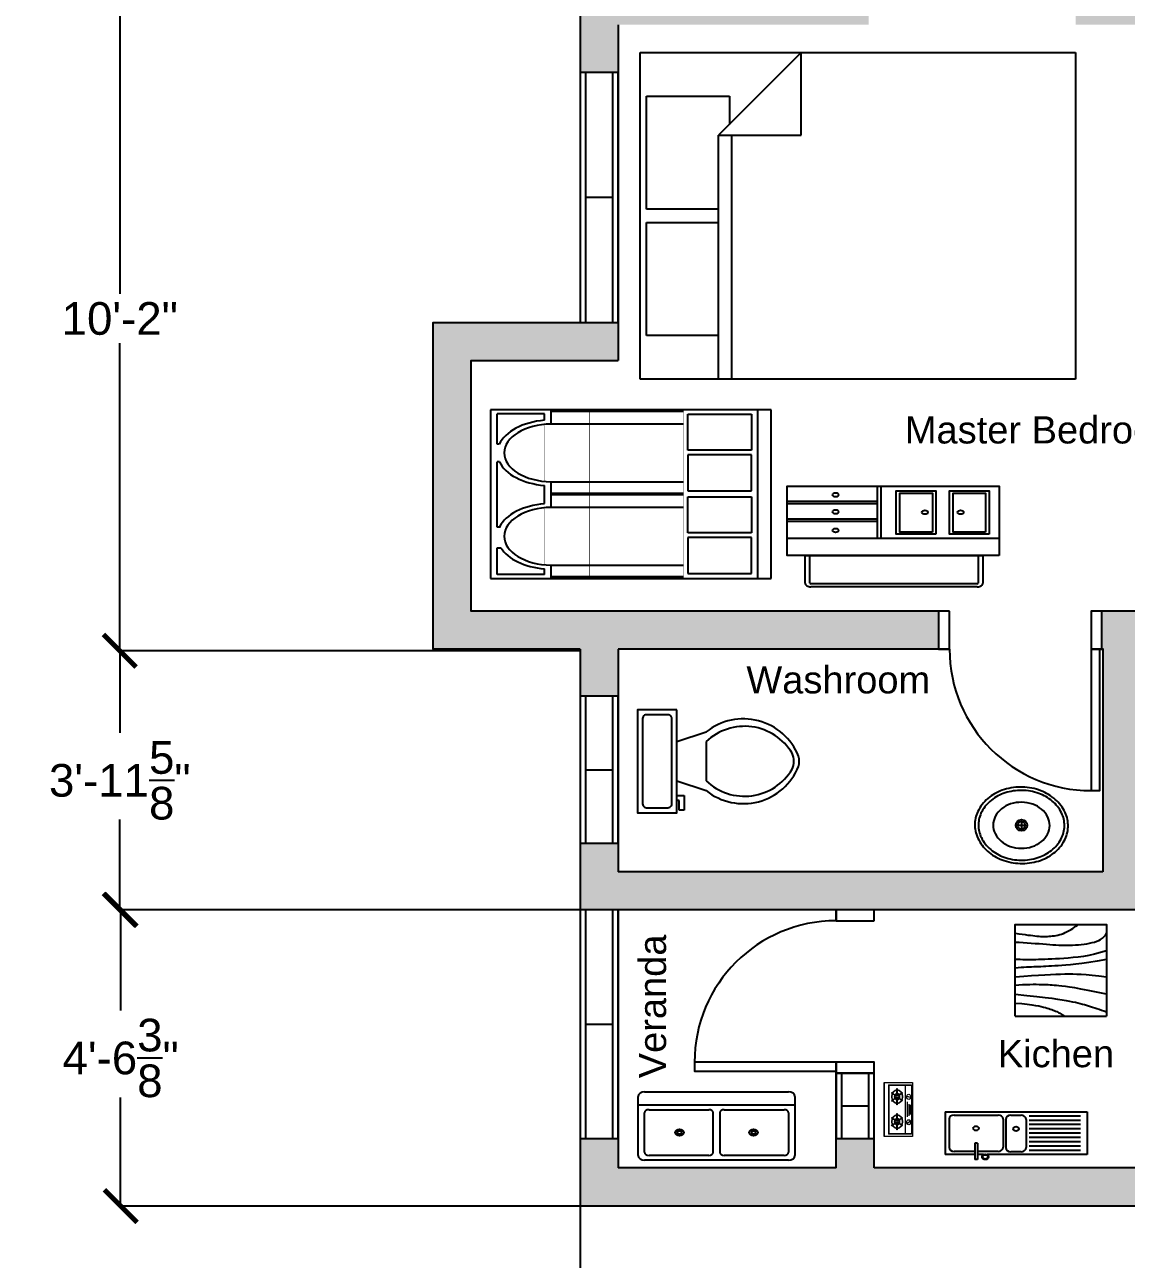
# Model space of a CAD drawing. Header units: inches. Extents: x -468 to 408, y -566 to 68.
# Drawn here: x -468.2 to -265.9, y -331.3 to -104.5 of the extents above; entities that cross this region are included whole.
import ezdxf

# ---------------------------------------------------------------- set-up
doc = ezdxf.new("R2010")
doc.units = ezdxf.units.IN
doc.header["$MEASUREMENT"] = 0
for name, color, linetype in [('Dimension', 34, 'Continuous'), ('Door Big', 3, 'Continuous'), ('Door Small', 3, 'Continuous'), ('Objects', 151, 'Continuous'), ('Offset', 20, 'Continuous'), ('Windows', 50, 'Continuous'), ('Writing', 95, 'Continuous')]:
    doc.layers.add(name, color=color, linetype=linetype)
doc.styles.get("Standard").update_dxf_attribs({"font": 'arial.ttf'})
doc.dimstyles.get("Standard").update_dxf_attribs({"dimtxt": 6, "dimasz": 6, "dimexe": 0.18, "dimexo": 0.0625, "dimgap": 0.09, "dimtad": 0, "dimtih": 1, "dimtoh": 1, "dimdec": 4, "dimzin": 0, "dimdsep": 46, "dimlunit": 4, "dimtxsty": 'Standard', "dimblk": 'ARCHTICK', "dimcen": 0.09, "dimclrd": 256, "dimclre": 256, "dimclrt": 256, "dimadec": 0, "dimazin": 0, "dimtfac": 1, "dimtdec": 4, "dimtofl": 0, "dimtmove": 0, "dimatfit": 3, "dimfxl": 1, "dimtfill": 1, "dimtolj": 1, "dimtzin": 0, "dimarcsym": 0})

# ---------------------------------------------------------------- blocks, each defined once
blk = doc.blocks.new('Bed - Queen')
at = {"linetype": 'Continuous'}
for p, q in [((0, -80.00003), (0, 0)), ((0, 0), (59.99999, 0)), ((59.99999, 0), (59.99999, -80.00003)), ((7.99999, -1.2), (28.79998, -1.2)), ((7.99999, -14.4), (7.99999, -1.2)), ((28.79998, -1.2), (28.79998, -14.4)), ((31.19999, -1.2), (51.99999, -1.2)), ((31.19999, -14.4), (31.19999, -1.2)), ((51.99999, -1.2), (51.99999, -16.4)), ((0, -14.4), (44.8, -14.4)), ((59.99999, -29.6), (44.8, -14.4)), ((44.8, -14.4), (44.8, -29.6)), ((44.8, -16.8), (0, -16.8)), ((51.99999, -16.4), (46.79936, -16.4)), ((44.8, -29.6), (59.99999, -29.6)), ((59.99999, -80.00003), (0, -80.00003))]:
    blk.add_line(p, q, dxfattribs=at)
blk = doc.blocks.new('Toilet - top')
for p, q in [((9.5, -6), (9.5, -2)), ((-10, -8.5), (-8, -8.5)), ((-10, -9.5), (-10, -8.5)), ((-7, -9.5), (-10, -9.5)), ((-8, -8.5), (-8, -8)), ((-7, -8), (-7, -9.5)), ((-4, -8), (-6, -14)), ((4, -8), (6, -14)), ((4, -14), (-4, -14))]:
    blk.add_line(p, q)
blk.add_lwpolyline([(10.5, -8), (10.5, 0), (-10.5, 0), (-10.5, -8)], close=True)
for points in [[(-9.5, -2), (-9.5, -6)], [(8.5, -1), (-8.5, -1)], [(-8.5, -7), (8.5, -7)]]:
    blk.add_lwpolyline(points)
for centre, radius, start, end in [((-8.62, -1.88), 0.884, 81.8699, 188.1301), ((8.62, -1.88), 0.884, 351.8699, 98.1301), ((-8.62, -6.12), 0.884, 171.8699, 278.1301), ((8.62, -6.12), 0.884, 261.8699, 8.1301), ((3.52, -21.58), 12.17, 141.4691, 247.9714), ((4.2, -21.82), 11.33, 136.3677, 238.9468), ((-3.52, -21.58), 12.17, 292.0284, 38.5307), ((-4.2, -21.82), 11.33, 301.053, 43.6321), ((0, -27.88), 4, 245.7318, 294.2682), ((0, -29), 4, 254.8605, 285.1395)]:
    blk.add_arc(centre, radius, start, end)
blk = doc.blocks.new('Sink - Oval top')
for p, q in [((-1, 0), (1, 0)), ((0, 1), (0, -1))]:
    blk.add_line(p, q)
at = {"linetype": 'Continuous'}
for points in [[(-12.23, 0.39, 0.117634), (-11.46, -3.36, 0.104469), (-8.88, -6.8, 0.090016), (-5.08, -9.07, 0.08192), (-0.32, -10.02, 0.08192), (4.49, -9.38, 0.090016), (8.42, -7.36, 0.104469), (11.22, -4.09, 0.117634), (12.23, -0.39, 0.117634), (11.46, 3.36, 0.104469), (8.88, 6.8, 0.090016), (5.08, 9.07, 0.08192), (0.32, 10.02, 0.08192), (-4.49, 9.38, 0.090016), (-8.42, 7.36, 0.104469), (-11.22, 4.09, 0.117634)], [(-11.29, 0.16, 0.118622), (-10.52, -3.25, 0.104678), (-8.07, -6.36, 0.089562), (-4.54, -8.37, 0.081185), (-0.13, -9.15, 0.081185), (4.3, -8.49, 0.089562), (7.89, -6.58, 0.104678), (10.42, -3.55, 0.118622), (11.29, -0.16, 0.118622), (10.52, 3.25, 0.104678), (8.07, 6.36, 0.089562), (4.54, 8.37, 0.081185), (0.13, 9.15, 0.081185), (-4.3, 8.49, 0.089562), (-7.89, 6.58, 0.104678), (-10.42, 3.55, 0.118622)], [(-7.42, 0.08, 0.118283), (-6.91, -2.17, 0.104607), (-5.29, -4.21, 0.089718), (-2.97, -5.53, 0.081436), (-0.07, -6.04, 0.081436), (2.84, -5.59, 0.089718), (5.2, -4.33, 0.104607), (6.86, -2.32, 0.118283), (7.42, -0.08, 0.118283), (6.91, 2.17, 0.104607), (5.29, 4.21, 0.089718), (2.97, 5.53, 0.081436), (0.07, 6.04, 0.081436), (-2.84, 5.59, 0.089718), (-5.2, 4.33, 0.104607), (-6.86, 2.32, 0.118283)]]:
    blk.add_lwpolyline(points, format="xyb", close=True, dxfattribs=at)
for radius in [1.5, 1]:
    blk.add_circle((0, 0), radius)
blk = doc.blocks.new('Sink-double - 36 in top')
for p, q in [((-18, -4), (18, -4)), ((-0.75, -18.5), (-0.75, -6.5)), ((0.75, -6.5), (0.75, -18.5))]:
    blk.add_line(p, q)
for points in [[(-16.5, 0), (16.5, 0)], [(-18, -19.5), (-18, -1.5)], [(18, -1.5), (18, -19.5)], [(-15.5, -5.5), (-1.75, -5.5)], [(1.75, -5.5), (15.5, -5.5)], [(-16.5, -18.5), (-16.5, -6.5)], [(16.5, -6.5), (16.5, -18.5)], [(-1.75, -19.5), (-15.5, -19.5)], [(15.5, -19.5), (1.75, -19.5)], [(16.5, -21), (-16.5, -21)]]:
    blk.add_lwpolyline(points)
for centre, radius in [((-8.5, -12.5), 1), ((-8.5, -12.5), 0.5), ((8.5, -12.5), 1), ((8.5, -12.5), 0.5)]:
    blk.add_circle(centre, radius)
for centre, radius, start, end in [((-16.5, -1.5), 1.5, 90, 180), ((16.5, -1.5), 1.5, 0, 90), ((-15.5, -6.5), 1, 90, 180), ((-1.75, -6.5), 1, 0, 90), ((1.75, -6.5), 1, 90, 180), ((15.5, -6.5), 1, 0, 90), ((-16.5, -19.5), 1.5, 180, 270), ((-15.5, -18.5), 1, 180, 270), ((-1.75, -18.5), 1, 270, 0), ((1.75, -18.5), 1, 180, 270), ((15.5, -18.5), 1, 270, 0), ((16.5, -19.5), 1.5, 270, 0)]:
    blk.add_arc(centre, radius, start, end)
blk = doc.blocks.new('A$C19D019F7')
for p, q in [((2630, 2617), (5, 2617)), ((5, 2617), (5, 0)), ((68, 2555), (482, 2555)), ((68, 2115), (68, 2555)), ((482, 2555), (482, 2521)), ((810, 2558), (810, 2525)), ((810, 2555), (1820, 2555)), ((1820, 2534), (1820, 2555)), ((2096, 2555), (2568, 2555)), ((2096, 2536), (2096, 2555)), ((2568, 2115), (2568, 2555)), ((2630, 0), (2630, 2617)), ((68, 2115), (157, 2115)), ((1170, 2115), (1454, 2115)), ((2467, 2115), (2568, 2115)), ((5, 2052), (214, 2052)), ((30, 817), (30, 2052)), ((214, 2052), (214, 817)), ((1112, 2052), (1511, 2052)), ((1112, 2052), (1511, 2052)), ((1113, 2052), (1113, 817)), ((1305, 817), (1305, 2052)), ((1330, 817), (1330, 2052)), ((1511, 2052), (1511, 817)), ((2409, 2052), (2630, 2052)), ((2409, 2052), (2630, 2052)), ((2410, 2052), (2410, 817)), ((2605, 817), (2605, 2052)), ((82, 776), (82, 184)), ((644, 776), (82, 776)), ((644, 184), (644, 776)), ((715, 184), (715, 776)), ((715, 776), (1277, 776)), ((1277, 776), (1277, 184)), ((1369, 776), (1369, 184)), ((1931, 776), (1369, 776)), ((1931, 184), (1931, 776)), ((2002, 184), (2002, 776)), ((2002, 776), (2564, 776)), ((2564, 776), (2564, 184)), ((0, 123), (2630, 123)), ((82, 184), (644, 184)), ((1277, 184), (715, 184)), ((1369, 184), (1931, 184)), ((2564, 184), (2002, 184)), ((5, 0), (2630, 0))]:
    blk.add_line(p, q)
at = {"linetype": 'ByBlock'}
for p, q in [((5, 969), (5, 919)), ((214, 969), (214, 919)), ((214, 969), (214, 919)), ((1113, 969), (1113, 919)), ((1113, 969), (1113, 919)), ((1511, 969), (1511, 919)), ((1511, 969), (1511, 919)), ((2410, 969), (2410, 919)), ((2410, 969), (2410, 919)), ((2630, 969), (2630, 919))]:
    blk.add_line(p, q, dxfattribs=at)
at = {"const_width": 5}
for points in [[(220, 2114), (1107, 2114)], [(1517, 2114), (2404, 2114)], [(30, 1695), (1305, 1695)], [(1330, 1695), (2605, 1695)], [(10, 817), (1305, 817)], [(1305, 817), (2630, 817)]]:
    blk.add_lwpolyline(points, dxfattribs=at)
for centre, radius, start, end in [((1960, 2042), 512, 8.1683, 74.6095), ((663, 2042), 512, 110.7008, 171.8317), ((663, 2042), 449, 1.3023, 178.6977), ((663, 2042), 512, 8.1683, 73.3857), ((1960, 2042), 512, 105.8843, 171.8317), ((1960, 2042), 449, 1.3023, 178.6977)]:
    blk.add_arc(centre, radius, start, end)
blk = doc.blocks.new('A$C5F013863')
at = {"ltscale": 1000}
for p, q in [((0, 400), (778.1, 400)), ((0, 0), (0, 400)), ((805.2, 400), (852.6, 400)), ((852.6, 293.9), (852.6, 446)), ((852.6, 446), (872.6, 446)), ((872.6, 293.9), (872.6, 446)), ((872.6, 400), (1104.6, 400)), ((1104.6, 0), (1104.6, 400)), ((50, 360), (450, 360)), ((50, 320), (450, 320)), ((473.8, 72.3), (473.8, 332.3)), ((513.8, 372.3), (592.2, 372.3)), ((632.2, 72.3), (632.2, 332.3)), ((652.6, 70), (652.6, 330)), ((692.6, 370), (852.6, 370)), ((852.6, 293.9), (872.6, 293.9)), ((872.6, 370), (1032.6, 370)), ((1072.6, 70), (1072.6, 330)), ((50, 280), (450, 280)), ((50, 240), (450, 240)), ((50, 200), (450, 200)), ((50, 160), (450, 160)), ((50, 120), (450, 120)), ((50, 80), (450, 80)), ((50, 40), (450, 40)), ((592.2, 32.3), (513.8, 32.3)), ((1032.6, 30), (692.6, 30)), ((1104.6, 0), (0, 0))]:
    blk.add_line(p, q, dxfattribs=at)
for centre, radius in [((791.7, 421), 25), ((791.7, 421), 20), ((552.4, 158.7), 21.4), ((863.5, 154.1), 21.4)]:
    blk.add_circle(centre, radius, dxfattribs=at)
for centre, start, end in [((513.8, 332.3), 90, 180), ((592.2, 332.3), 0, 90), ((692.6, 330), 90, 180), ((1032.6, 330), 0, 90), ((513.8, 72.3), 180, 270), ((592.2, 72.3), 270, 0), ((692.6, 70), 180, 270), ((1032.6, 70), 270, 0)]:
    blk.add_arc(centre, 40, start, end, dxfattribs=at)
blk = doc.blocks.new('A$C00194E8D')
at = {"lineweight": 5}
for p, q in [((0, 0), (0, 437)), ((0, 437), (630, 437)), ((0, 434), (630, 434)), ((630, 437), (630, 0)), ((28, 11), (28, 371)), ((602, 371), (28, 371)), ((32, 15), (32, 367)), ((598, 367), (32, 367)), ((122, 320), (127, 322)), ((163, 249), (122, 320)), ((127, 322), (168, 251)), ((176, 252), (217, 323)), ((222, 320), (181, 249)), ((217, 323), (222, 320)), ((413, 320), (417, 322)), ((454, 249), (413, 320)), ((417, 322), (458, 251)), ((467, 252), (508, 323)), ((513, 320), (472, 249)), ((508, 323), (513, 320)), ((598, 367), (598, 15)), ((602, 371), (602, 11)), ((77, 241), (159, 241)), ((77, 235), (77, 241)), ((159, 235), (77, 235)), ((123, 157), (164, 228)), ((128, 155), (123, 157)), ((169, 226), (128, 155)), ((159, 241), (159, 235)), ((168, 251), (163, 249)), ((164, 228), (169, 226)), ((181, 249), (176, 252)), ((177, 226), (182, 229)), ((218, 155), (177, 226)), ((182, 229), (223, 158)), ((186, 242), (268, 242)), ((186, 237), (186, 242)), ((268, 237), (186, 237)), ((223, 158), (218, 155)), ((268, 242), (268, 237)), ((368, 241), (450, 241)), ((368, 235), (368, 241)), ((450, 235), (368, 235)), ((414, 157), (455, 228)), ((419, 155), (414, 157)), ((460, 226), (419, 155)), ((450, 241), (450, 235)), ((458, 251), (454, 249)), ((455, 228), (460, 226)), ((472, 249), (467, 252)), ((468, 226), (473, 229)), ((509, 155), (468, 226)), ((473, 229), (514, 158)), ((477, 242), (558, 242)), ((477, 237), (477, 242)), ((558, 237), (477, 237)), ((514, 158), (509, 155)), ((558, 242), (558, 237)), ((602, 11), (28, 11)), ((598, 113), (32, 113)), ((598, 110), (32, 110)), ((598, 15), (32, 15)), ((149, 81), (153, 83)), ((179, 30), (149, 81)), ((153, 83), (183, 32)), ((183, 32), (179, 30)), ((229, 78), (404, 78)), ((241, 51), (378, 51)), ((257, 31), (370, 31)), ((453, 28), (466, 86)), ((458, 27), (453, 28)), ((470, 85), (458, 27)), ((466, 86), (470, 85)), ((630, 0), (0, 0))]:
    blk.add_line(p, q, dxfattribs=at)
for centre, radius in [((173, 237), 83.2), ((173, 237), 79.3), ((464, 237), 83.2), ((464, 237), 79.3), ((172, 238), 39.7), ((172, 238), 32.2), ((463, 238), 39.7), ((463, 238), 32.2), ((166, 57), 30.1), ((462, 57), 30.1)]:
    blk.add_circle(centre, radius, dxfattribs=at)
blk = doc.blocks.new('Table - Square Woodgrain 42 x 42 in.')
at = {"linetype": 'Continuous'}
blk.add_line((0, -42), (42, -42), dxfattribs=at)
for points in [[(0, -4), (1.704, -4.2172), (3.2358, -4.4188), (4.615, -4.604), (5.8615, -4.7721), (6.9951, -4.9224), (8.0357, -5.0541), (9.0031, -5.1667), (9.9171, -5.2594), (10.7951, -5.3316), (11.6445, -5.3836), (12.4702, -5.4157), (13.277, -5.4283), (14.0698, -5.4217), (14.8535, -5.3964), (15.6331, -5.3526), (16.4133, -5.2908), (17.1986, -5.2103), (17.9913, -5.1062), (18.793, -4.9727), (19.6056, -4.8038), (20.4307, -4.5937), (21.2701, -4.3365), (22.1256, -4.0262), (22.9989, -3.6571), (23.888, -3.2272), (24.7756, -2.7516), (25.6408, -2.2491), (26.4624, -1.7387), (27.2195, -1.2395), (27.891, -0.7703), (28.456, -0.3501), (28.8934, 0.002)], [(0, -42), (0, 0), (42, 0), (42, -42)], [(0, -8), (1.8203, -8.1001), (3.6741, -8.2149), (5.5411, -8.3408), (7.4011, -8.4741), (9.2339, -8.6112), (11.0193, -8.7484), (12.7371, -8.8821), (14.3671, -9.0086), (15.8954, -9.1246), (17.3337, -9.2278), (18.6997, -9.3159), (20.0116, -9.387), (21.2871, -9.4389), (22.5442, -9.4696), (23.8008, -9.477), (25.0749, -9.459), (26.3791, -9.4137), (27.7049, -9.3403), (29.0383, -9.2382), (30.3655, -9.1068), (31.6728, -8.9455), (32.9461, -8.7535), (34.1717, -8.5304), (35.3358, -8.2756), (36.4268, -7.9863), (37.443, -7.6521), (38.3849, -7.2603), (39.253, -6.7986), (40.048, -6.2542), (40.7705, -5.6147), (41.421, -4.8674), (42, -4)], [(42, -12), (39.1784, -12.8621), (36.4519, -13.5654), (33.8246, -14.1294), (31.3004, -14.5731), (28.8832, -14.9161), (26.577, -15.1775), (24.3858, -15.3768), (22.3136, -15.5332), (20.3622, -15.6632), (18.5254, -15.7718), (16.7947, -15.8612), (15.1618, -15.9338), (13.6183, -15.9916), (12.1558, -16.0369), (10.7659, -16.0718), (9.4403, -16.0987), (8.1703, -16.1191), (6.9461, -16.1325), (5.7577, -16.1377), (4.595, -16.1335), (3.4479, -16.1188), (2.3064, -16.0924), (1.1604, -16.0532), (0, -16)], [(42, -16), (37.6529, -16.7365), (33.8802, -17.329), (30.6179, -17.7961), (27.8015, -18.1561), (25.3668, -18.4275), (23.2497, -18.6288), (21.3859, -18.7785), (19.7111, -18.8949), (18.1693, -18.9939), (16.7375, -19.0795), (15.401, -19.1534), (14.1449, -19.217), (12.9544, -19.2717), (11.8148, -19.3191), (10.7113, -19.3606), (9.6291, -19.3976), (8.5534, -19.4323), (7.47, -19.4689), (6.3643, -19.5122), (5.222, -19.5672), (4.0288, -19.6386), (2.7703, -19.7313), (1.4321, -19.8501), (0, -20)], [(0, -24), (3.9243, -23.6805), (7.4766, -23.4138), (10.6891, -23.1954), (13.5943, -23.0205), (16.2247, -22.8847), (18.6125, -22.7832), (20.7903, -22.7116), (22.7903, -22.6651), (24.6563, -22.642), (26.4764, -22.6507), (28.35, -22.7024), (30.3766, -22.8084), (32.6555, -22.98), (35.2861, -23.2283), (38.3678, -23.5645), (42, -24)], [(42, -32), (37.392, -31.017), (33.4585, -30.2231), (30.1291, -29.5949), (27.3334, -29.109), (25.0009, -28.742), (23.0612, -28.4707), (21.4439, -28.2716), (20.0786, -28.1215), (18.8998, -28.0002), (17.8609, -27.9014), (16.9206, -27.8219), (16.0371, -27.7588), (15.1691, -27.709), (14.2748, -27.6693), (13.3128, -27.6368), (12.2415, -27.6083), (11.0295, -27.5824), (9.6867, -27.5643), (8.233, -27.5608), (6.6884, -27.5787), (5.0728, -27.6248), (3.4062, -27.7058), (1.7086, -27.8286), (0, -28)], [(0, -32), (5.4026, -32.5358), (9.9494, -33.019), (13.7424, -33.4553), (16.8834, -33.8505), (19.4743, -34.2106), (21.6171, -34.5413), (23.4136, -34.8486), (24.9657, -35.1382), (26.3614, -35.4156), (27.6332, -35.6841), (28.7995, -35.9467), (29.8788, -36.2064), (30.8897, -36.4661), (31.8507, -36.7288), (32.7802, -36.9973), (33.6968, -37.2747), (34.6175, -37.5635), (35.5531, -37.8651), (36.5128, -38.1805), (37.506, -38.5108), (38.5421, -38.8568), (39.6302, -39.2197), (40.7797, -39.6004), (42, -40)], [(0, -36), (3.0098, -36.2857), (5.5354, -36.5643), (7.6368, -36.8359), (9.374, -37.1009), (10.807, -37.3597), (11.9957, -37.6126), (13.0002, -37.8599), (13.8804, -38.102), (14.6874, -38.3393), (15.4365, -38.5729), (16.1338, -38.8041), (16.7858, -39.0341), (17.3987, -39.264), (17.9787, -39.4952), (18.5322, -39.7288), (19.0655, -39.9662), (19.5832, -40.2081), (20.0842, -40.4544), (20.5657, -40.7046), (21.0249, -40.9581), (21.459, -41.2144), (21.8653, -41.4731), (22.2409, -41.7335), (22.5831, -41.9951)]]:
    blk.add_lwpolyline(points, dxfattribs=at)
blk = doc.blocks.new('A$C05BE7A92')
for p, q in [((327, 1616), (327, 2258)), ((341, 2272), (2927, 2272)), ((2942, 2258), (2942, 1616)), ((15, 1215), (3295, 1215)), ((1835, 1215), (1835, 0)), ((1889, 1215), (1889, 0)), ((1889, 820), (3295, 820)), ((1889, 766), (3295, 766)), ((1889, 412), (3295, 412)), ((1889, 358), (3295, 358))]:
    blk.add_line(p, q)
blk.add_lwpolyline([(341, 2348), (2927, 2348, -0.414214), (3017, 2258), (3017, 1616), (251, 1616), (251, 2258, -0.414214)], format="xyb", close=True)
for points in [[(0, 1616), (3295, 1616), (3295, 0), (0, 0)], [(157, 1120), (771, 1120), (771, 105), (157, 105)], [(211, 1066), (717, 1066), (717, 159), (211, 159)], [(984, 1120), (1599, 1120), (1599, 105), (984, 105)], [(1038, 1066), (1545, 1066), (1545, 159), (1038, 159)]]:
    blk.add_lwpolyline(points, close=True)
for centre in [(2544, 1030), (600, 605), (1155, 605), (2544, 596), (2544, 199)]:
    blk.add_circle(centre, 47.2)
for centre, start, end in [((341, 2258), 90, 180), ((2927, 2258), 0, 90)]:
    blk.add_arc(centre, 14.4, start, end)
blk = doc.blocks.new('_ArchTick')
at = {"color": 0, "linetype": 'ByBlock', "const_width": 0.15}
blk.add_lwpolyline([(-0.5, -0.5), (0.5, 0.5)], dxfattribs=at)
blk = doc.blocks.new('*D282')
at = {"layer": 'Defpoints', "color": 0, "transparency": 16777216}
for p in [(-366.15, -97.54), (-450.7, -219.54), (-366.15, -219.54)]:
    blk.add_point(p, dxfattribs=at)
at = {"layer": 'Dimension', "lineweight": -2, "transparency": 16777216}
for p, q in [((-366.21, -97.54), (-450.88, -97.54)), ((-450.7, -97.54), (-450.7, -155.38)), ((-450.7, -219.54), (-450.7, -161.69)), ((-366.21, -219.54), (-450.88, -219.54))]:
    blk.add_line(p, q, dxfattribs=at)
at = {"layer": 'Dimension', "lineweight": -2, "transparency": 16777216, "xscale": 6, "yscale": 6, "zscale": 6}
for p, rotation in [((-450.7, -97.54), 90), ((-450.7, -219.54), 270)]:
    blk.add_blockref('_ArchTick', p, dxfattribs=dict(at, rotation=rotation))
at = {"layer": 'Dimension', "transparency": 16777216, "insert": (-450.7, -158.54), "char_height": 6, "attachment_point": 5, "bg_fill": 3, "box_fill_scale": 1.25, "bg_fill_color": 256, "bg_fill_true_color": 13158600, "bg_fill_transparency": 0}
blk.add_mtext('\\A1;10\'-2"', dxfattribs=at)
blk = doc.blocks.new('*D284')
at = {"layer": 'Defpoints', "color": 0, "transparency": 16777216}
for p in [(-366.21, -219.54), (-450.7, -267.14), (-366.15, -267.14)]:
    blk.add_point(p, dxfattribs=at)
at = {"layer": 'Dimension', "lineweight": -2, "transparency": 16777216}
for p, q in [((-366.28, -219.54), (-450.88, -219.54)), ((-450.7, -219.54), (-450.7, -236.12)), ((-450.7, -267.14), (-450.7, -250.55)), ((-366.21, -267.14), (-450.88, -267.14))]:
    blk.add_line(p, q, dxfattribs=at)
at = {"layer": 'Dimension', "lineweight": -2, "transparency": 16777216, "xscale": 6, "yscale": 6, "zscale": 6}
for p, rotation in [((-450.7, -219.54), 90), ((-450.7, -267.14), 270)]:
    blk.add_blockref('_ArchTick', p, dxfattribs=dict(at, rotation=rotation))
at = {"layer": 'Dimension', "transparency": 16777216, "insert": (-450.7, -243.34), "char_height": 6, "attachment_point": 5, "bg_fill": 3, "box_fill_scale": 1.25, "bg_fill_color": 256, "bg_fill_true_color": 13158600, "bg_fill_transparency": 0}
blk.add_mtext('\\A1;3\'-11{\\H1.000000x;\\S5/8;}"', dxfattribs=at)
blk = doc.blocks.new('*D285')
at = {"layer": 'Defpoints', "color": 0, "transparency": 16777216}
for p in [(-366.15, -267.14), (-450.54, -321.54), (-366.15, -321.54)]:
    blk.add_point(p, dxfattribs=at)
at = {"layer": 'Dimension', "lineweight": -2, "transparency": 16777216}
for p, q in [((-366.21, -267.14), (-450.72, -267.14)), ((-450.54, -267.14), (-450.54, -287.07)), ((-450.54, -321.54), (-450.54, -301.61)), ((-366.21, -321.54), (-450.72, -321.54))]:
    blk.add_line(p, q, dxfattribs=at)
at = {"layer": 'Dimension', "lineweight": -2, "transparency": 16777216, "xscale": 6, "yscale": 6, "zscale": 6}
for p, rotation in [((-450.54, -267.14), 90), ((-450.54, -321.54), 270)]:
    blk.add_blockref('_ArchTick', p, dxfattribs=dict(at, rotation=rotation))
at = {"layer": 'Dimension', "transparency": 16777216, "insert": (-450.54, -294.34), "char_height": 6, "attachment_point": 5, "bg_fill": 3, "box_fill_scale": 1.25, "bg_fill_color": 256, "bg_fill_true_color": 13158600, "bg_fill_transparency": 0}
blk.add_mtext('\\A1;4\'-6{\\H1.000000x;\\S3/8;}"', dxfattribs=at)
blk = doc.blocks.new('*D286')
at = {"layer": 'Defpoints', "color": 0, "transparency": 16777216}
for p in [(-366.15, -321.54), (-147.79, -321.54), (-147.79, -347.73)]:
    blk.add_point(p, dxfattribs=at)
at = {"layer": 'Dimension', "lineweight": -2, "transparency": 16777216}
for p, q in [((-366.15, -321.6), (-366.15, -347.91)), ((-147.79, -321.6), (-147.79, -347.91)), ((-366.15, -347.73), (-269.26, -347.73)), ((-147.79, -347.73), (-244.68, -347.73))]:
    blk.add_line(p, q, dxfattribs=at)
at = {"layer": 'Dimension', "lineweight": -2, "transparency": 16777216, "xscale": 6, "yscale": 6, "zscale": 6, "rotation": 180}
blk.add_blockref('_ArchTick', (-366.15, -347.73), dxfattribs=at)
at = {"layer": 'Dimension', "lineweight": -2, "transparency": 16777216, "xscale": 6, "yscale": 6, "zscale": 6}
blk.add_blockref('_ArchTick', (-147.79, -347.73), dxfattribs=at)
at = {"layer": 'Dimension', "transparency": 16777216, "insert": (-256.97, -347.73), "char_height": 6, "attachment_point": 5, "bg_fill": 3, "box_fill_scale": 1.25, "bg_fill_color": 256, "bg_fill_true_color": 13158600, "bg_fill_transparency": 0}
blk.add_mtext('\\A1;18\'-2{\\H1.000000x;\\S3/8;}"', dxfattribs=at)
blk = doc.blocks.new('*D288')
at = {"layer": 'Defpoints', "color": 0, "transparency": 16777216}
for p in [(-366.15, -321.6), (44.85, -321.6), (44.85, -388.52)]:
    blk.add_point(p, dxfattribs=at)
at = {"layer": 'Dimension', "lineweight": -2, "transparency": 16777216}
for p, q in [((-366.15, -321.66), (-366.15, -388.7)), ((44.85, -321.66), (44.85, -388.7)), ((-366.15, -388.52), (-171.04, -388.52)), ((44.85, -388.52), (-150.26, -388.52))]:
    blk.add_line(p, q, dxfattribs=at)
at = {"layer": 'Dimension', "lineweight": -2, "transparency": 16777216, "xscale": 6, "yscale": 6, "zscale": 6, "rotation": 180}
blk.add_blockref('_ArchTick', (-366.15, -388.52), dxfattribs=at)
at = {"layer": 'Dimension', "lineweight": -2, "transparency": 16777216, "xscale": 6, "yscale": 6, "zscale": 6}
blk.add_blockref('_ArchTick', (44.85, -388.52), dxfattribs=at)
at = {"layer": 'Dimension', "transparency": 16777216, "insert": (-160.65, -388.52), "char_height": 6, "attachment_point": 5, "bg_fill": 3, "box_fill_scale": 1.25, "bg_fill_color": 256, "bg_fill_true_color": 13158600, "bg_fill_transparency": 0}
blk.add_mtext('\\A1;34\'-3"', dxfattribs=at)

msp = doc.modelspace()

# ---------------------------------------------------------------- hatches: boundary and pattern name
at = {"layer": 'Offset'}
h = msp.add_hatch(color=256, dxfattribs=at)
h.dxf.hatch_style = 1
h.paths.add_polyline_path([(-92.1517, -189.51492), (37.84897, -189.51492), (37.84897, -206.56488), (41.26247, -209.97837), (46.21222, -205.02863), (44.84897, -203.66538), (44.84897, -182.51492), (18.84904, -182.51492), (18.84904, -177.26741), (11.84904, -177.26741), (11.84904, -182.51492), (-45.1517, -182.51492), (-45.1517, -154.53569), (-52.1517, -154.53569), (-52.1517, -182.51492), (-99.1517, -182.51492), (-99.1517, -273.92351), (-92.1517, -273.92351)])
h.paths.add_polyline_path([(44.84897, 17.46431), (-33.14836, 17.46431), (-33.14836, 10.46431), (37.84897, 10.46431), (37.84897, -117.53569), (-61.98935, -117.53569), (-61.98935, -124.53569), (-52.1517, -124.53569), (-45.1517, -124.53569), (11.84904, -124.53569), (11.84904, -150.26741), (18.84904, -150.26741), (18.84904, -124.53569), (44.84897, -124.53569)])
h.paths.add_polyline_path([(-99.98935, -117.53569), (-115.15103, -117.53569), (-115.15103, 10.46431), (-79.14836, 10.46431), (-79.14836, 17.46431), (-115.15103, 17.46431), (-122.15103, 17.46431), (-122.15103, 10.46431), (-122.15103, -124.53569), (-99.98935, -124.53569)])
h.paths.add_polyline_path([(-156.15103, 17.46431), (-163.15103, 17.46431), (-191.15103, 17.46431), (-191.15103, 45.46431), (-237.15103, 45.46431), (-237.15103, 17.46431), (-237.15103, 10.46431), (-230.15103, 10.46431), (-230.15103, 38.46431), (-198.15103, 38.46431), (-198.15103, 10.46431), (-163.15103, 10.46431), (-163.15103, -59.53569), (-156.15103, -59.53569), (-156.15103, 10.46431)])
h.paths.add_polyline_path([(-261.15103, 17.46431), (-275.15103, 17.46431), (-275.15103, 10.46431), (-275.15103, -30.53569), (-275.15103, -37.53569), (-275.15103, -59.53569), (-268.15103, -59.53569), (-268.15103, 10.46431), (-261.15103, 10.46431)])
h.paths.add_polyline_path([(-359.15103, -30.53569), (-366.15103, -30.53569), (-366.15103, -37.53569), (-359.15103, -37.53569)])
h.paths.add_polyline_path([(-313.15103, -97.53569), (-359.15103, -97.53569), (-366.15103, -97.53569), (-366.15103, -104.53569), (-366.15103, -113.23828), (-359.15103, -113.23828), (-359.15103, -104.53569), (-313.15103, -104.53569)])
h.paths.add_polyline_path([(-156.15103, -97.53569), (-163.15103, -97.53569), (-268.15103, -97.53569), (-275.15103, -97.53569), (-275.15103, -104.53569), (-216.15006, -104.53569), (-216.15006, -174.23828), (-209.15006, -174.23828), (-209.15006, -104.53569), (-163.15103, -104.53569), (-156.15103, -104.53569)])
h.paths.add_polyline_path([(44.84897, -314.53569), (44.83137, -300.42084), (46.23215, -299.02006), (41.2824, -294.07032), (37.84897, -297.50375), (37.84897, -314.53569), (-92.1517, -314.53569), (-92.1517, -311.92351), (-99.1517, -311.92351), (-99.1517, -314.53569), (-109.78633, -314.53569), (-109.78633, -321.53569), (44.84897, -321.53569)])
h.paths.add_polyline_path([(-147.78633, -314.53569), (-157.16135, -314.53569), (-157.24173, -260.29566), (-225.14998, -260.19514), (-225.14998, -267.20138), (-164.23138, -267.28597), (-164.16135, -314.53569), (-312.15115, -314.53569), (-312.15115, -309.13889), (-319.15115, -309.13889), (-319.15115, -314.53569), (-359.15103, -314.53569), (-359.15103, -309.13889), (-366.15103, -309.13889), (-366.15103, -321.53569), (-147.78633, -321.53569)])
h.paths.add_polyline_path([(-300.31671, -212.23828), (-359.15103, -212.23828), (-386.15103, -212.23828), (-386.15103, -166.23828), (-359.15103, -166.23828), (-359.15103, -159.23828), (-366.15103, -159.23828), (-393.15103, -159.23828), (-393.15103, -219.23828), (-366.15103, -219.23828), (-366.15103, -227.89983), (-359.15103, -227.89983), (-359.15103, -219.53569), (-359.15103, -219.23828), (-300.31671, -219.23828)])
h.paths.add_polyline_path([(-263.14998, -219.23828), (-209.15006, -219.23828), (-209.15006, -212.23828), (-216.15006, -212.23828), (-270.31671, -212.23828), (-270.31671, -219.23828), (-270.14998, -219.23828), (-270.14998, -260.13889), (-359.15103, -260.13889), (-359.15103, -254.89983), (-366.15103, -254.89983), (-366.15103, -267.13889), (-359.15103, -267.13889), (-319.15115, -267.13889), (-312.15115, -267.13889), (-270.15484, -267.13889), (-263.14998, -267.14861), (-263.14998, -260.13889)])

# ---------------------------------------------------------------- linework, layer by layer
for p, q in [((-366.15103, -30.53569), (-366.15103, -104.53569)), ((-366.15103, -104.53569), (-366.15103, -159.23828)), ((-359.15103, -104.53569), (-359.15103, -166.23828)), ((-298.31671, -212.23828), (-359.15103, -212.23828)), ((-216.15006, -212.23828), (-272.31671, -212.23828)), ((-366.15103, -219.23828), (-366.15103, -219.53569)), ((-366.15103, -219.53569), (-366.15103, -321.53569)), ((-359.15103, -219.23828), (-359.15103, -219.53569)), ((-298.31671, -219.23828), (-359.15103, -219.23828)), ((-359.15103, -219.53569), (-359.15103, -260.13889)), ((-270.14998, -219.23828), (-272.31671, -219.23828)), ((-270.14998, -219.13889), (-270.14998, -260.13889)), ((-270.14998, -260.13889), (-359.15103, -260.13889)), ((-359.15103, -267.13889), (-359.15103, -314.53569)), ((-319.15115, -267.13889), (-359.15103, -267.13889)), ((-319.15115, -269.13889), (-319.15115, -267.13889)), ((-270.14998, -267.13889), (-312.15115, -267.13889)), ((-312.15115, -269.13889), (-312.15115, -267.13889)), ((-261.14998, -267.15139), (-270.1597, -267.13888)), ((-319.15115, -314.53569), (-319.15115, -295.13889)), ((-312.15115, -314.53569), (-312.15115, -295.13889)), ((-319.15115, -314.53569), (-359.15103, -314.53569)), ((-164.16135, -314.53569), (-312.15115, -314.53569)), ((-145.78633, -321.53569), (-366.15103, -321.53569)), ((-319.15115, -321.64323), (-319.15115, -321.53569)), ((-312.15115, -321.64323), (-312.15115, -321.53569))]:
    msp.add_line(p, q)
for points in [[(-366.15103, -219.23828), (-393.15103, -219.23828), (-393.15103, -159.23828), (-366.15103, -159.23828)], [(-359.15103, -212.23828), (-386.15103, -212.23828), (-386.15103, -166.23828), (-359.15103, -166.23828)]]:
    msp.add_lwpolyline(points)
at = {"layer": 'Door Big'}
msp.add_arc((-319.15115, -295.13889), 26, 90, 180, dxfattribs=at)
at = {"layer": 'Door Small'}
for points in [[(-298.31671, -212.23828), (-300.31671, -212.23828), (-300.31671, -219.23828), (-298.31671, -219.23828)], [(-270.31671, -212.23828), (-272.31671, -212.23828), (-272.31671, -219.23828), (-270.31671, -219.23828)], [(-270.71671, -219.23828), (-272.31671, -219.23828), (-272.31671, -245.23828), (-270.71671, -245.23828)], [(-312.15115, -269.13889), (-312.15115, -267.13889), (-319.15115, -267.13889), (-319.15115, -269.13889)], [(-319.15115, -296.73889), (-319.15115, -295.13889), (-345.15115, -295.13889), (-345.15115, -296.73889)], [(-312.15115, -297.13889), (-312.15115, -295.13889), (-319.15115, -295.13889), (-319.15115, -297.13889)]]:
    msp.add_lwpolyline(points, close=True, dxfattribs=at)
msp.add_arc((-272.31671, -219.23828), 26, 180, 270, dxfattribs=at)
at = {"layer": 'Windows'}
for p, q in [((-366.15103, -113.23828), (-366.15103, -159.23828)), ((-366.15103, -113.23828), (-359.15103, -113.23828)), ((-365.15103, -113.23828), (-365.15103, -159.23828)), ((-360.15103, -159.23828), (-360.15103, -113.23828)), ((-359.15103, -159.23828), (-359.15103, -113.23828)), ((-365.15103, -136.23828), (-360.15103, -136.23828)), ((-366.15103, -159.23828), (-359.15103, -159.23828)), ((-366.15103, -227.89983), (-366.15103, -254.89983)), ((-359.15103, -227.89983), (-366.15103, -227.89983)), ((-365.15103, -227.89983), (-365.15103, -254.89983)), ((-360.15103, -254.89983), (-360.15103, -227.89983)), ((-359.15103, -254.89983), (-359.15103, -227.89983)), ((-365.15103, -241.39983), (-360.15103, -241.39983)), ((-366.15103, -254.89983), (-359.15103, -254.89983)), ((-359.15103, -267.13889), (-366.15103, -267.13889)), ((-366.15103, -267.13889), (-366.15103, -309.13889)), ((-365.15103, -267.13889), (-365.15103, -309.13889)), ((-360.15103, -309.13889), (-360.15103, -267.13889)), ((-359.15103, -309.13889), (-359.15103, -267.13889)), ((-365.15103, -288.13889), (-360.15103, -288.13889)), ((-312.15115, -297.13889), (-319.15115, -297.13889)), ((-319.15115, -297.13889), (-319.15115, -309.13889)), ((-318.15115, -297.13889), (-318.15115, -309.13889)), ((-313.15115, -309.13889), (-313.15115, -297.13889)), ((-312.15115, -309.13889), (-312.15115, -297.13889)), ((-318.15115, -303.13889), (-313.15115, -303.13889)), ((-366.15103, -309.13889), (-359.15103, -309.13889)), ((-319.15115, -309.13889), (-312.15115, -309.13889))]:
    msp.add_line(p, q, dxfattribs=at)

# ---------------------------------------------------------------- block references
at = {"layer": 'Objects', "rotation": 90}
msp.add_blockref('Bed - Queen', (-355.15106, -169.64906), dxfattribs=at)
at = {"layer": 'Objects', "zscale": 0.03937007874015748}
for name, p, xscale, yscale, rotation in [('A$C19D019F7', (-331.08145, -206.33881), 0.01181102362204724, 0.01968503937007874, 90), ('A$C05BE7A92', (-289.20419, -189.33269), 0.01181102362204724, 0.007874015748031496, 180), ('A$C00194E8D', (-305.14098, -308.76472), 0.01574803149606299, 0.01181102362204724, 90), ('A$C5F013863', (-273.05219, -304.23019), 0.02362204724409449, 0.01968503937007874, 180)]:
    msp.add_blockref(name, p, dxfattribs=dict(at, xscale=xscale, yscale=yscale, rotation=rotation))
at = {"layer": 'Objects', "xscale": 0.9, "yscale": 0.9, "rotation": 90}
msp.add_blockref('Toilet - top', (-355.60374, -239.83729), dxfattribs=at)
at = {"layer": 'Objects'}
for name, p, xscale, yscale in [('Sink - Oval top', (-285.10673, -251.5982), 0.7, 0.7), ('Table - Square Woodgrain 42 x 42 in.', (-286.26, -269.84621), 0.4, 0.4), ('Sink-double - 36 in top', (-341.10535, -300.53951), 0.8, 0.6)]:
    msp.add_blockref(name, p, dxfattribs=dict(at, xscale=xscale, yscale=yscale))

# ---------------------------------------------------------------- texts
at = {"layer": 'Writing', "char_height": 0.2, "attachment_point": 1}
for s, insert in [('{\\C7;\\P\\P \\H25x;\\C256;Master Bedroom}', (-306.60277, -175.79808)), ('{\\C7;\\P\\P \\H25x;\\C256;Washroom}', (-335.70617, -221.70891)), ('{\\C7;\\P\\P \\H25x;\\C256;Kichen}', (-289.53055, -290.38013))]:
    msp.add_mtext_dynamic_manual_height_columns(s, width=93.0043512, gutter_width=1, heights=[0], dxfattribs=dict(at, insert=insert))
at = {"layer": 'Writing', "insert": (-356.03999, -298.14973), "char_height": 0.2, "attachment_point": 1, "rotation": 90}
msp.add_mtext_dynamic_manual_height_columns('{\\C7;\\P\\P \\H25x;\\C256;Veranda}', width=93.0043512, gutter_width=1, heights=[0], dxfattribs=at)

# ---------------------------------------------------------------- next in the draw order: dimensions: what is measured, and where the dimension line sits
at = {"layer": 'Dimension'}
dim = msp.add_linear_dim(base=(-450.70063, -219.53569), p1=(-366.15103, -97.53569), p2=(-366.15103, -219.53569), angle=90, dimstyle='Standard', dxfattribs=at)
dim.commit()
dim.dimension.update_dxf_attribs({"geometry": '*D282', "text_midpoint": (-450.70063, -158.53569)})

# ---------------------------------------------------------------- next in the draw order: dimensions: what is measured, and where the dimension line sits
dim = msp.add_linear_dim(base=(-450.70063, -267.13889), p1=(-366.21353, -219.53569), p2=(-366.15103, -267.13889), angle=90, dimstyle='Standard', dxfattribs=at)
dim.commit()
dim.dimension.update_dxf_attribs({"geometry": '*D284', "text_midpoint": (-450.70063, -243.33729)})

# ---------------------------------------------------------------- next in the draw order: dimensions: what is measured, and where the dimension line sits
dim = msp.add_linear_dim(base=(-450.53728, -321.53569), p1=(-366.15103, -267.13889), p2=(-366.15103, -321.53569), angle=90, dimstyle='Standard', dxfattribs=at)
dim.commit()
dim.dimension.update_dxf_attribs({"geometry": '*D285', "text_midpoint": (-450.53728, -294.33729)})

# ---------------------------------------------------------------- next in the draw order: dimensions: what is measured, and where the dimension line sits
dim = msp.add_linear_dim(base=(-147.78633, -347.72654), p1=(-366.15103, -321.53569), p2=(-147.78633, -321.53569), dimstyle='Standard', dxfattribs=at)
dim.commit()
dim.dimension.update_dxf_attribs({"geometry": '*D286', "text_midpoint": (-256.96868, -347.72654)})

# ---------------------------------------------------------------- next in the draw order: dimensions: what is measured, and where the dimension line sits
dim = msp.add_linear_dim(base=(44.84897, -388.51933), p1=(-366.15103, -321.59819), p2=(44.84897, -321.59819), dimstyle='Standard', dxfattribs=at)
dim.commit()
dim.dimension.update_dxf_attribs({"geometry": '*D288', "text_midpoint": (-160.65103, -388.51933)})

doc.saveas('drawing.dxf')
